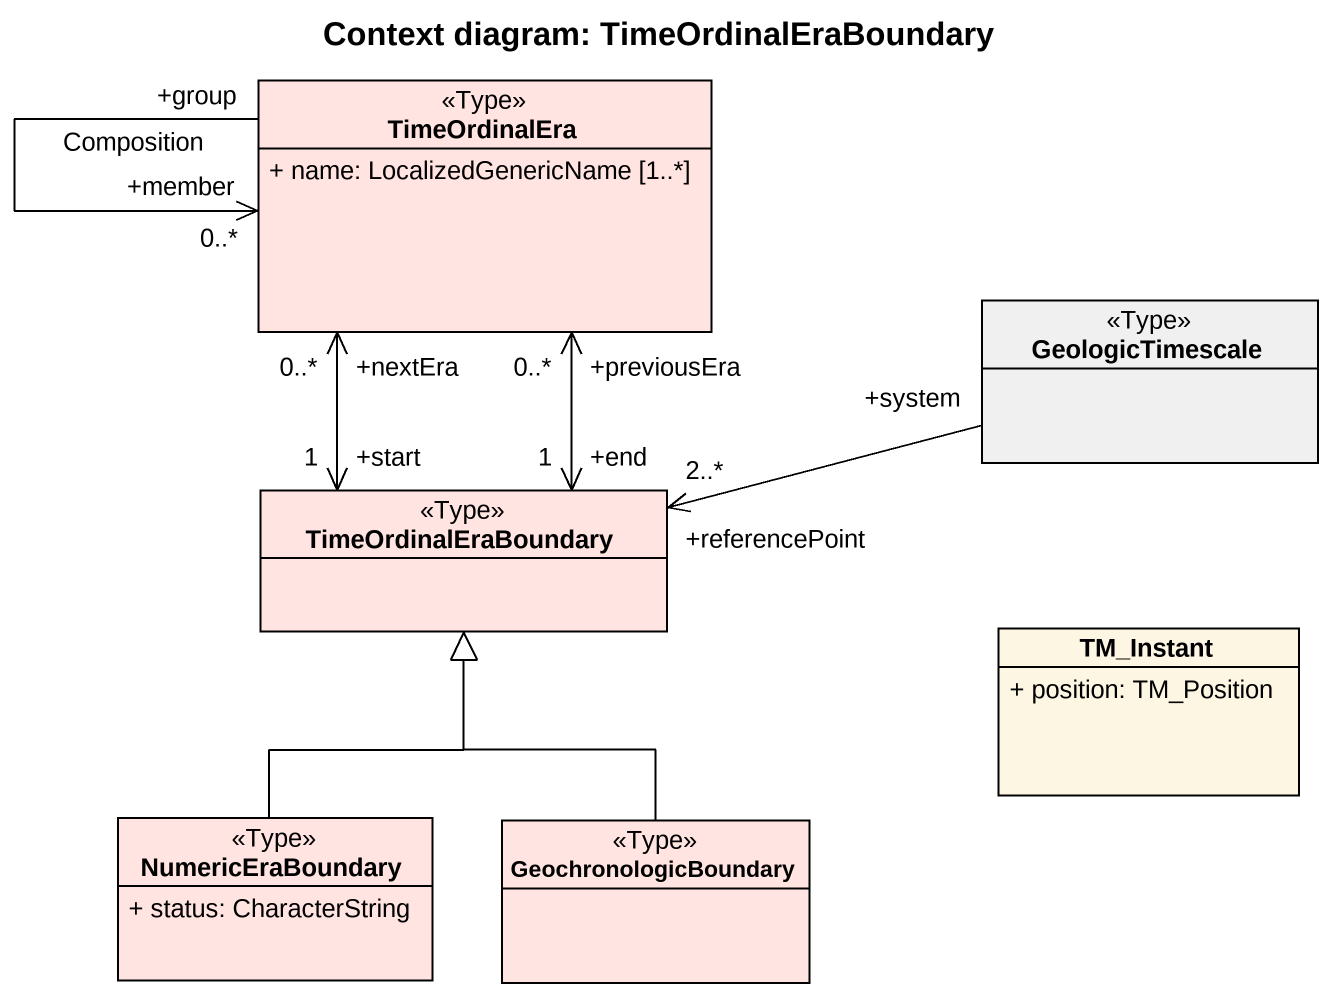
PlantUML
@startuml
title Context diagram: TimeOrdinalEraBoundary
hide circle
hide empty members
skinparam classAttributeIconSize 0
class TimeOrdinalEra <<Type>> #FFE4E1 {
  + name: LocalizedGenericName [1..*]
}
class GeologicTimescale <<Type>> #F0F0F0
class TimeOrdinalEraBoundary <<Type>> #FFE4E1
class TM_Instant {
  + position: TM_Position
}
class NumericEraBoundary <<Type>> #FFE4E1 {
  + status: CharacterString
}
class GeochronologicBoundary <<Type>> #FFE4E1
TimeOrdinalEra "+group" --> "+member\n0..*" TimeOrdinalEra : Composition
GeologicTimescale "+system" -left-> "+referencePoint\n2..*" TimeOrdinalEraBoundary
TimeOrdinalEraBoundary "+start\n1" <-up-> "+nextEra\n0..*" TimeOrdinalEra
TimeOrdinalEraBoundary "+end\n1" <-up-> "+previousEra\n0..*" TimeOrdinalEra
NumericEraBoundary -up-|> TimeOrdinalEraBoundary
GeochronologicBoundary -up-|> TimeOrdinalEraBoundary
@enduml
